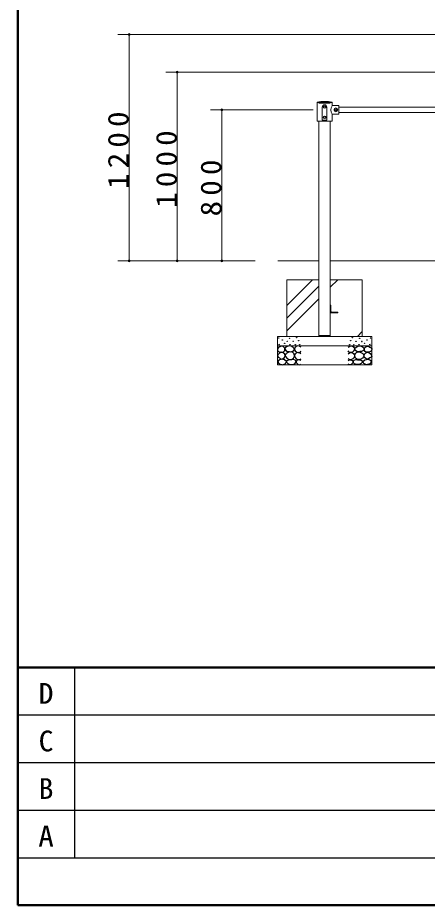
# Model space of a CAD drawing. Units: millimetres at full size. Extents: x 0 to 22500, y 0 to 15420.
# Drawn here: x 0 to 2170, y 0 to 4700 of the extents above; entities that cross this region are included whole.
import ezdxf
from ezdxf.enums import TextEntityAlignment as Align

# ---------------------------------------------------------------- set-up
doc = ezdxf.new("R2010")
doc.units = ezdxf.units.MM
for name, color, linetype, lineweight in [('DEFPOINTS_3', 57, 'Continuous', 13), ('外形', 7, 'Continuous', 13), ('寸法', 2, 'Continuous', 13), ('補助', 2, 'Continuous', 25)]:
    doc.layers.add(name, color=color, linetype=linetype, lineweight=lineweight)
doc.styles.add('ＭＳ ゴシック', font='')
doc.styles.get('ＭＳ ゴシック').set_extended_font_data('MS Gothic')

# ---------------------------------------------------------------- blocks, each defined once
blk = doc.blocks.new('dimension_origin')
at = {"color": 0, "linetype": 'Continuous', "lineweight": -2}
blk.add_circle((0, 0), 1.25, dxfattribs=at)

msp = doc.modelspace()

# ---------------------------------------------------------------- linework, layer by layer
at = {"layer": 'DEFPOINTS_3'}
msp.add_line((1595.822, 4247.425), (1656.322, 4247.425), dxfattribs=at)
at = {"layer": '外形'}
for p, q in [((1586.072, 4252.924), (1586.072, 4152.425)), ((1666.072, 4252.401), (1586.072, 4252.401)), ((1666.072, 4252.924), (1666.072, 4235.425)), ((1666.072, 4235.425), (1701.072, 4235.425)), ((1701.072, 4235.425), (1701.072, 4189.425)), ((1614.072, 4157.425), (1614.072, 4227.425)), ((1638.072, 4157.425), (1638.072, 4227.425)), ((1666.072, 4189.425), (1701.072, 4189.425)), ((1666.072, 4189.425), (1666.072, 4152.425)), ((1701.072, 4226.488), (3351.072, 4226.488)), ((3351.072, 4198.488), (1701.072, 4198.488)), ((1586.072, 4152.425), (1666.072, 4152.425)), ((1595.822, 3012.425), (1595.822, 4152.425)), ((1614.072, 4157.425), (1638.072, 4157.425)), ((1656.322, 3012.425), (1656.322, 4152.425)), ((1378.385, 3412.425), (1595.822, 3412.425)), ((1656.322, 3412.425), (3395.822, 3412.425)), ((1426.072, 3012.425), (1426.072, 3312.425)), ((1426.072, 3312.425), (1595.822, 3312.425)), ((1656.322, 3312.425), (1826.072, 3312.425)), ((1826.072, 3012.425), (1826.072, 3312.425)), ((1657.322, 3177.867), (1656.322, 3177.867)), ((1656.322, 3177.867), (1656.322, 3137.867)), ((1659.322, 3145.367), (1659.322, 3175.867)), ((1656.322, 3137.867), (1696.322, 3137.867)), ((1694.322, 3140.867), (1663.822, 3140.867)), ((1696.322, 3137.867), (1696.322, 3138.867)), ((1376.072, 3012.425), (1376.072, 2862.425)), ((1376.072, 3012.425), (1876.072, 3012.425)), ((1595.822, 3017.425), (1656.322, 3017.425)), ((1876.072, 2862.425), (1876.072, 3012.425)), ((1376.072, 2962.425), (1876.072, 2962.425)), ((1376.072, 2862.425), (1876.072, 2862.425))]:
    msp.add_line(p, q, dxfattribs=at)
at = {"layer": '外形', "lineweight": 50}
for p in [(22500, 1260), (0, 0)]:
    msp.add_line(p, (0, 1260), dxfattribs=at)
at = {"layer": '外形', "color": 3, "lineweight": 25}
for p, q in [((300, 1260), (300, 252)), ((0, 1008), (7920, 1008)), ((0, 756), (7920, 756)), ((0, 504), (7920, 504)), ((0, 252), (7920, 252))]:
    msp.add_line(p, q, dxfattribs=at)
at = {"layer": '外形', "lineweight": 50}
msp.add_lwpolyline([(0, 0), (0, 15420), (22500, 15420), (22500, 0)], close=True, dxfattribs=at)
at = {"layer": '外形'}
msp.add_circle((1686.072, 4212.425), 10, dxfattribs=at)
for centre, radius, start, end in [((1626.072, 4077.425), 180, 77.16041, 102.83959), ((1626.072, 4227.425), 12, 0, 180), ((1698.923, 4212.425), 39.794, 146.42046, 213.57954), ((1657.322, 3175.867), 2, 0, 90), ((1663.822, 3145.367), 4.5, 180, 270), ((1694.322, 3138.867), 2, 0, 90)]:
    msp.add_arc(centre, radius, start, end, dxfattribs=at)
at = {"layer": '寸法'}
for p, q in [((12366.073, 4612.425), (530.1, 4612.425)), ((590.1, 3412.425), (590.1, 4612.425)), ((6966.072, 4412.425), (785.33, 4412.425)), ((845.33, 3412.425), (845.33, 4412.425)), ((1566.072, 4212.425), (1021.513, 4212.425)), ((1081.513, 3412.425), (1081.513, 4212.425)), ((1258.385, 3412.425), (530.1, 3412.425)), ((1258.385, 3412.425), (785.33, 3412.425)), ((1258.385, 3412.425), (1021.513, 3412.425))]:
    msp.add_line(p, q, dxfattribs=at)
at = {"layer": '補助', "lineweight": 13}
for p, q in [((1426.072, 3177.222), (1561.275, 3312.425)), ((1656.322, 3272.768), (1695.979, 3312.425)), ((1426.072, 3109.87), (1595.822, 3279.62)), ((1426.072, 3042.518), (1595.822, 3212.268)), ((1800.09, 3012.425), (1826.072, 3038.407))]:
    msp.add_line(p, q, dxfattribs=at)
at = {"layer": '補助'}
for points in [[(1398.521, 2961.827), (1392.059, 2959.286), (1385.847, 2955.807), (1379.989, 2951.769), (1376.342, 2946.301), (1377.354, 2938.719), (1382.361, 2932.36), (1389.227, 2929.77), (1396.937, 2929.508), (1404.549, 2930.113), (1410.878, 2932.677), (1414.631, 2937.963), (1415.948, 2944.4), (1415.099, 2949.606), (1412.145, 2954.539), (1405.986, 2959.367)], [(1437.945, 2961.918), (1433.041, 2961.301), (1427.404, 2959.215), (1419.432, 2953.427), (1415.781, 2946.511), (1416.655, 2942.549), (1420.376, 2938.132), (1429.867, 2933.359), (1439.837, 2931.915), (1447.187, 2931.742), (1454.703, 2933.266), (1462.302, 2937.881), (1466.056, 2944.078), (1465.087, 2948.731), (1460.38, 2954.079), (1449.711, 2960.285)], [(1814.2, 2961.918), (1819.104, 2961.301), (1824.741, 2959.215), (1832.712, 2953.427), (1836.364, 2946.511), (1835.49, 2942.549), (1831.769, 2938.132), (1822.278, 2933.359), (1812.308, 2931.915), (1804.957, 2931.742), (1797.441, 2933.266), (1789.843, 2937.881), (1786.089, 2944.078), (1787.058, 2948.731), (1791.765, 2954.079), (1802.433, 2960.285)], [(1853.624, 2961.827), (1860.086, 2959.286), (1866.298, 2955.807), (1872.156, 2951.769), (1875.803, 2946.301), (1874.791, 2938.719), (1869.783, 2932.36), (1862.917, 2929.77), (1855.208, 2929.508), (1847.596, 2930.113), (1841.266, 2932.677), (1837.514, 2937.963), (1836.197, 2944.4), (1837.045, 2949.606), (1839.999, 2954.539), (1846.159, 2959.367)], [(1395.986, 2928.875), (1390.657, 2926.082), (1385.214, 2921.904), (1378.765, 2915.084), (1376.342, 2908.28), (1379.969, 2903.452), (1386.481, 2899.091), (1393.118, 2894.803), (1399.788, 2892.754), (1407.433, 2895.2), (1413.73, 2901.626), (1416.836, 2909.903), (1415.314, 2918.419), (1407.156, 2925.669)], [(1425.241, 2897.588), (1437.83, 2890.731), (1451.19, 2889.749), (1461.473, 2897.203), (1466.326, 2908.94), (1464.045, 2919.718), (1457.136, 2927.861), (1448.311, 2931.294), (1437.134, 2930.023), (1423.38, 2921.968), (1417.403, 2911.102), (1420.038, 2903.909)], [(1826.904, 2897.588), (1814.315, 2890.731), (1800.955, 2889.749), (1790.671, 2897.203), (1785.819, 2908.94), (1788.099, 2919.718), (1795.009, 2927.861), (1803.834, 2931.294), (1815.01, 2930.023), (1828.765, 2921.968), (1834.742, 2911.102), (1832.106, 2903.909)], [(1856.158, 2928.875), (1861.487, 2926.082), (1866.931, 2921.904), (1873.38, 2915.084), (1875.803, 2908.28), (1872.175, 2903.452), (1865.664, 2899.091), (1859.027, 2894.803), (1852.357, 2892.754), (1844.712, 2895.2), (1838.415, 2901.626), (1835.309, 2909.903), (1836.831, 2918.419), (1844.989, 2925.669)], [(1395.167, 2892.942), (1383.848, 2886.923), (1377.037, 2878.108), (1385.523, 2866.838), (1403.958, 2862.724), (1418.312, 2868.834), (1423.737, 2879.206), (1412.955, 2888.315)], [(1452.271, 2888.798), (1444.736, 2889.424), (1436.594, 2887.987), (1427.666, 2883.929), (1423.349, 2878.526), (1426.036, 2873.844), (1431.998, 2869.336), (1438.477, 2865.493), (1445.784, 2863.12), (1457.632, 2863.353), (1467.948, 2867.444), (1472.651, 2872.252), (1474.705, 2877.986), (1473.646, 2883.134), (1469.57, 2887.716), (1461.171, 2890.257)], [(1799.874, 2888.798), (1807.409, 2889.424), (1815.551, 2887.987), (1824.479, 2883.929), (1828.796, 2878.526), (1826.109, 2873.844), (1820.146, 2869.336), (1813.668, 2865.493), (1806.361, 2863.12), (1794.512, 2863.353), (1784.197, 2867.444), (1779.493, 2872.252), (1777.44, 2877.986), (1778.499, 2883.134), (1782.575, 2887.716), (1790.974, 2890.257)], [(1856.978, 2892.942), (1868.297, 2886.923), (1875.108, 2878.108), (1866.622, 2866.838), (1848.187, 2862.724), (1833.833, 2868.834), (1828.408, 2879.206), (1839.189, 2888.315)]]:
    msp.add_lwpolyline(points, close=True, dxfattribs=at)
for points in [[(1501.072, 2955.724), (1492.645, 2960.579), (1483.962, 2962.061), (1478.343, 2960.373), (1473.19, 2956.674), (1468.718, 2951.365), (1466.852, 2944.634), (1470.521, 2935.863), (1478.576, 2929.425), (1486.875, 2927.046), (1494.102, 2928.158), (1498.152, 2931.534), (1501.072, 2936.079)], [(1751.072, 2955.724), (1759.5, 2960.579), (1768.182, 2962.061), (1773.802, 2960.373), (1778.955, 2956.674), (1783.427, 2951.365), (1785.292, 2944.634), (1781.624, 2935.863), (1773.569, 2929.425), (1765.27, 2927.046), (1758.043, 2928.158), (1753.993, 2931.534), (1751.072, 2936.079)], [(1500.756, 2919.603), (1493.615, 2925.065), (1485.547, 2927.524), (1478.842, 2926.3), (1472.873, 2922.455), (1468.48, 2916.673), (1466.852, 2909.464), (1469.517, 2900.856), (1475.724, 2893.938), (1483.364, 2890.066), (1490.933, 2889.185), (1496.087, 2890.625), (1500.756, 2893.304)], [(1751.389, 2919.603), (1758.53, 2925.065), (1766.598, 2927.524), (1773.303, 2926.3), (1779.272, 2922.455), (1783.665, 2916.673), (1785.292, 2909.464), (1782.628, 2900.856), (1776.42, 2893.938), (1768.781, 2890.066), (1761.212, 2889.185), (1756.058, 2890.625), (1751.389, 2893.304)], [(1501.072, 2885.066), (1495.054, 2888.385), (1487.765, 2889.185), (1479.048, 2884.852), (1474.774, 2878.096), (1475.386, 2874.426), (1478.259, 2870.175), (1485.422, 2864.703), (1492.834, 2862.887), (1497.131, 2863.939), (1501.072, 2866.055)], [(1751.072, 2885.066), (1757.09, 2888.385), (1764.38, 2889.185), (1773.096, 2884.852), (1777.371, 2878.096), (1776.758, 2874.426), (1773.886, 2870.175), (1766.723, 2864.703), (1759.31, 2862.887), (1755.014, 2863.939), (1751.072, 2866.055)]]:
    msp.add_lwpolyline(points, dxfattribs=at)
for centre, radius in [((1626.072, 4227.425), 6), ((1686.072, 4212.425), 5), ((1626.072, 4172.425), 6), ((1382.679, 3004.602), 1), ((1385.847, 2969.748), 1), ((1401.689, 2993.195), 1), ((1414.68, 2976.402), 1), ((1428.622, 2985.907), 1), ((1440.028, 3002.384), 1), ((1443.514, 2968.798), 1), ((1459.568, 2985.974), 1), ((1471.191, 2968.945), 1), ((1478.489, 3006.516), 1), ((1488.49, 2989.488), 1), ((1493.356, 2968.405), 1), ((1758.789, 2968.405), 1), ((1763.655, 2989.488), 1), ((1773.655, 3006.516), 1), ((1780.953, 2968.945), 1), ((1792.576, 2985.974), 1), ((1808.631, 2968.798), 1), ((1812.117, 3002.384), 1), ((1823.523, 2985.907), 1), ((1837.465, 2976.402), 1), ((1850.455, 2993.195), 1), ((1866.298, 2969.748), 1), ((1869.466, 3004.602), 1)]:
    msp.add_circle(centre, radius, dxfattribs=at)

# ---------------------------------------------------------------- block references
at = {"layer": '寸法', "xscale": 4, "yscale": 4}
for p, rotation in [((590.1, 4612.425), 270), ((845.33, 4412.425), 270), ((1081.513, 4212.425), 270), ((590.1, 3412.425), 90), ((845.33, 3412.425), 90), ((1081.513, 3412.425), 90)]:
    msp.add_blockref('dimension_origin', p, dxfattribs=dict(at, rotation=rotation))

# ---------------------------------------------------------------- texts
at = {"layer": '外形', "color": 2, "style": 'ＭＳ ゴシック'}
for s, width, p in [('D', 1.05, (150, 1034)), ('C', 1.05, (150, 782)), ('B', 1.05, (150, 530)), ('A', 1.1, (150, 278))]:
    msp.add_text(s, height=110, dxfattribs=dict(at, width=width)).set_placement(p, align=Align.BOTTOM_CENTER)
at = {"layer": '寸法', "char_height": 110, "attachment_point": 8, "rotation": 90, "style": 'ＭＳ ゴシック'}
for s, insert in [('\\T1.33;\\W1.1;1200', (589.1, 4012.425)), ('\\T1.33;\\W1.1;1000', (844.33, 3912.425)), ('\\T1.33;\\W1.1;800', (1080.513, 3812.425))]:
    msp.add_mtext(s, dxfattribs=dict(at, insert=insert))

doc.saveas('drawing.dxf')
